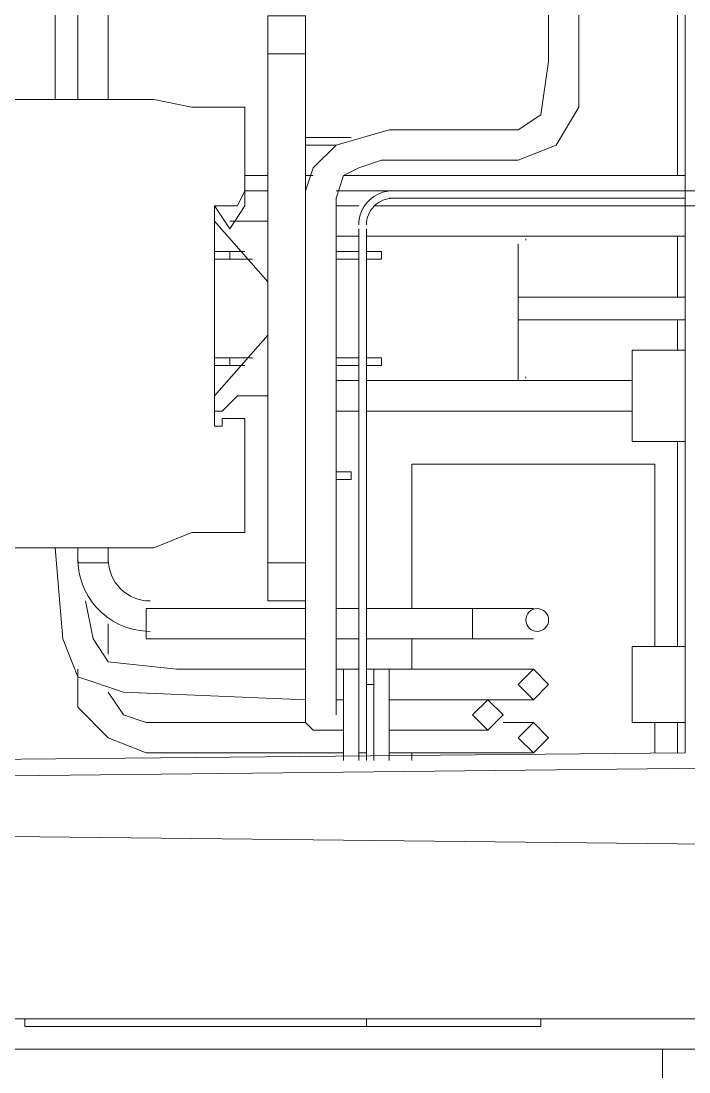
# Model space of a CAD drawing. Header units: millimetres. Extents: x 42 to 552, y 43 to 535.
# Drawn here: x 480.4389 to 480.5516, y 496.2602 to 496.4372 of the extents above; entities that cross this region are included whole.
import ezdxf

# ---------------------------------------------------------------- set-up
doc = ezdxf.new("R2010")
doc.units = ezdxf.units.MM
doc.header["$LTSCALE"] = 0.75
doc.header["$MEASUREMENT"] = 0
doc.layers.add('PDF_0', color=7, linetype='Continuous')

msp = doc.modelspace()

# ---------------------------------------------------------------- linework, layer by layer
at = {"layer": 'PDF_0', "lineweight": 18}
for points in [[(480.5547596479269, 496.4086226657665), (480.5509205719422, 496.4086226657665), (480.5509205719422, 496.7183081285278)], [(480.5278861160346, 496.5199558693211), (480.5278861160346, 496.4482931176079), (480.5278861160346, 496.4303774296794), (480.5266064240395, 496.4214195857152), (480.5227673480549, 496.4188602017256), (480.5189282720703, 496.4188602017256), (480.5010125841418, 496.4188602017256), (480.4920547401775, 496.4163008177358), (480.4882156641929, 496.4124617417511), (480.4869359721984, 496.4086226657665), (480.4869359721984, 496.3369599140532), (480.4869359721984, 496.3280020700889), (480.4869359721984, 496.3216036101145), (480.4869359721984, 496.3190442261249), (480.4882156641929, 496.3177645341299), (480.4894953561879, 496.3177645341299), (480.4933344321726, 496.3177645341299)], [(480.4920547401775, 496.3203239181197), (480.4920547401775, 496.3228833021095), (480.4920547401775, 496.3292817620837), (480.4920547401775, 496.3446380660224), (480.4920547401775, 496.3740709819048), (480.4920547401775, 496.4035038977869), (480.4920547401775, 496.4073429737715), (480.4933344321726, 496.4111820497563), (480.4958938161622, 496.4124617417511), (480.4997328921468, 496.4137414337459), (480.5150891960857, 496.4137414337459), (480.5227673480549, 496.4137414337459), (480.5291658080291, 496.4163008177358), (480.5330048840137, 496.4226992777102), (480.5330048840137, 496.4303774296794), (480.5330048840137, 496.4610900375566), (480.5330048840137, 496.5199558693211)], [(480.5496408799472, 496.4111820497563), (480.5496408799472, 496.5084386413672)], [(480.5214876560599, 496.4866838774543), (480.5138095040907, 496.4866838774543), (480.5061313521214, 496.4866838774543), (480.4894953561879, 496.4866838774543), (480.454943672326, 496.4866838774543), (480.4485452123517, 496.4828448014695), (480.4447061363671, 496.4751666495002), (480.4447061363671, 496.4585306535668), (480.4447061363671, 496.423978969705)], [(480.4485452123517, 496.4495728096027), (480.4485452123517, 496.423978969705)], [(480.4536639803314, 496.423978969705), (480.4536639803314, 496.4495728096027)], [(480.4805375122237, 496.4316571216744), (480.4805375122237, 496.4380555816487), (480.4869359721984, 496.4380555816487), (480.4869359721984, 496.4316571216744)], [(480.4869359721984, 496.4086226657665), (480.4869359721984, 496.4316571216744), (480.4805375122237, 496.4316571216744), (480.4805375122237, 496.3459177580172), (480.4869359721984, 496.3459177580172)], [(480.4946141241676, 496.4175805097306), (480.4869359721984, 496.4175805097306)], [(480.4920547401775, 496.4163008177358), (480.4869359721984, 496.4163008177358)], [(480.4946141241676, 496.4175805097306), (480.4946141241676, 496.4175805097306)], [(480.4766984362391, 496.4111820497563), (480.4805375122237, 496.4111820497563)], [(480.4869359721984, 496.4111820497563), (480.4882156641929, 496.4111820497563)], [(480.4933344321726, 496.4111820497563), (480.5509205719422, 496.4111820497563)], [(480.4715796682594, 496.4060632817767), (480.4741390522495, 496.4022242057921), (480.4766984362391, 496.4060632817767), (480.4766984362391, 496.4086226657665), (480.4805375122237, 496.4086226657665)], [(480.4869359721984, 496.4086226657665), (480.4869359721984, 496.4086226657665)], [(480.4920547401775, 496.4086226657665), (480.5509205719422, 496.4086226657665)], [(480.5534799559318, 496.2691362383244), (480.4127138364952, 496.2691362383244), (480.4127138364952, 496.264017470345), (480.3756027686436, 496.264017470345), (480.3756027686436, 496.2665768543346), (480.4101544525051, 496.2665768543346), (480.4101544525051, 496.2704159303192), (480.405035684526, 496.2704159303192), (480.405035684526, 496.2716956223143), (480.4152732204848, 496.2716956223143), (480.4152732204848, 496.3011285381964), (480.422951372454, 496.3024082301914), (480.422951372454, 496.3075269981708), (480.4152732204848, 496.3075269981708), (480.4152732204848, 496.3126457661505), (480.5509205719422, 496.3139254581453), (480.5509205719422, 496.4060632817767), (480.5547596479269, 496.4060632817767)], [(480.4920547401775, 496.4060632817767), (480.4958938161622, 496.4060632817767)], [(480.4984532001522, 496.4060632817767), (480.5509205719422, 496.4060632817767)], [(480.4715796682594, 496.4035038977869), (480.4805375122237, 496.3932663618278)], [(480.4715796682594, 496.4035038977869), (480.4715796682594, 496.4035038977869)], [(480.4754187442441, 496.4035038977869), (480.4805375122237, 496.4035038977869), (480.4754187442441, 496.4035038977869), (480.4741390522495, 496.4035038977869)], [(480.4920547401775, 496.4009445137971), (480.4958938161622, 496.4009445137971)], [(480.4971735081572, 496.4009445137971), (480.5509205719422, 496.4009445137971)], [(480.5227673480549, 496.3766303658944), (480.5227673480549, 496.3996648218023)], [(480.4741390522495, 496.3983851298075), (480.4741390522495, 496.3971054378125)], [(480.4920547401775, 496.3983851298075), (480.4958938161622, 496.3983851298075)], [(480.4958938161622, 496.3971054378125), (480.4920547401775, 496.3971054378125)], [(480.4971735081572, 496.3983851298075), (480.4997328921468, 496.3983851298075), (480.4997328921468, 496.3971054378125), (480.4971735081572, 496.3971054378125)], [(480.5509205719422, 496.3868679018536), (480.5496408799472, 496.3868679018536), (480.5227673480549, 496.3868679018536), (480.5227673480549, 496.390706977838), (480.5496408799472, 496.390706977838), (480.5509205719422, 496.390706977838)], [(480.4805375122237, 496.3843085178638), (480.4715796682594, 496.3740709819048)], [(480.5509205719422, 496.381749133874), (480.541962727978, 496.381749133874), (480.541962727978, 496.3663928299353), (480.5509205719422, 496.3663928299353)], [(480.4741390522495, 496.3804694418792), (480.4741390522495, 496.3791897498842)], [(480.4920547401775, 496.3804694418792), (480.4958938161622, 496.3804694418792)], [(480.4958938161622, 496.3791897498842), (480.4920547401775, 496.3791897498842)], [(480.4971735081572, 496.3804694418792), (480.4997328921468, 496.3804694418792), (480.4997328921468, 496.3791897498842), (480.4971735081572, 496.3791897498842)], [(480.4920547401775, 496.3766303658944), (480.4958938161622, 496.3766303658944)], [(480.4971735081572, 496.3766303658944), (480.541962727978, 496.3766303658944)], [(480.4715796682594, 496.3715115979149), (480.4728593602545, 496.3715115979149), (480.4754187442441, 496.3740709819048), (480.4805375122237, 496.3740709819048), (480.4754187442441, 496.3740709819048)], [(480.4715796682594, 496.3740709819048), (480.4715796682594, 496.3740709819048)], [(480.4920547401775, 496.3715115979149), (480.4958938161622, 496.3715115979149)], [(480.4971735081572, 496.3715115979149), (480.541962727978, 496.3715115979149)], [(480.5048516601264, 496.3625537539507), (480.5048516601264, 496.338239606048), (480.5048516601264, 496.3625537539507), (480.5458018039626, 496.3625537539507), (480.5458018039626, 496.3318411460735)], [(480.4920547401775, 496.3612740619559), (480.4946141241676, 496.3612740619559), (480.4946141241676, 496.3599943699609), (480.4920547401775, 496.3599943699609)], [(480.4447061363671, 496.348477142007), (480.4459858283617, 496.3331208380686), (480.4485452123517, 496.3267223780941), (480.456223364321, 496.3241629941043), (480.4869359721984, 496.3228833021095)], [(480.4485452123517, 496.348477142007), (480.4485452123517, 496.3459177580172)], [(480.4536639803314, 496.3459177580172), (480.4536639803314, 496.348477142007)], [(480.4805375122237, 496.3459177580172), (480.4805375122237, 496.3395192980428), (480.4869359721984, 496.3395192980428)], [(480.4869359721984, 496.3280020700889), (480.4651812082852, 496.3280020700889), (480.4536639803314, 496.3292817620837), (480.4511045963413, 496.3331208380686), (480.4498249043468, 496.3395192980428)], [(480.4869359721984, 496.338239606048), (480.4600624403056, 496.338239606048)], [(480.4958938161622, 496.338239606048), (480.4920547401775, 496.338239606048)], [(480.5253267320445, 496.338239606048), (480.5150891960857, 496.338239606048), (480.4971735081572, 496.338239606048)], [(480.4536639803314, 496.3305614540787), (480.4536639803314, 496.3318411460735), (480.4536639803314, 496.3344005300634), (480.4536639803314, 496.3356802220582)], [(480.4600624403056, 496.3331208380686), (480.4869359721984, 496.3331208380686)], [(480.4920547401775, 496.3331208380686), (480.4958938161622, 496.3331208380686)], [(480.4971735081572, 496.3331208380686), (480.5150891960857, 496.3331208380686), (480.5253267320445, 496.3331208380686)], [(480.5509205719422, 496.3318411460735), (480.541962727978, 496.3318411460735), (480.541962727978, 496.3190442261249), (480.5509205719422, 496.3190442261249)], [(480.4485452123517, 496.3280020700889), (480.4485452123517, 496.3216036101145), (480.4536639803314, 496.3164848421351), (480.4600624403056, 496.3139254581453), (480.4664609002798, 496.3139254581453), (480.4933344321726, 496.3139254581453)], [(480.4933344321726, 496.3126457661505), (480.4933344321726, 496.3280020700889), (480.4958938161622, 496.3280020700889), (480.4920547401775, 496.3280020700889)], [(480.5253267320445, 496.3280020700889), (480.5240470400495, 496.3280020700889), (480.5214876560599, 496.3280020700889), (480.5138095040907, 496.3280020700889), (480.4971735081572, 496.3280020700889)], [(480.5010125841418, 496.3126457661505), (480.5010125841418, 496.3280020700889), (480.4984532001522, 496.3280020700889), (480.4984532001522, 496.3126457661505)], [(480.4869359721984, 496.3190442261249), (480.4690202842698, 496.3190442261249), (480.4600624403056, 496.3190442261249), (480.456223364321, 496.3203239181197), (480.4536639803314, 496.3241629941043)], [(480.4984532001522, 496.3254426860993), (480.4971735081572, 496.3254426860993)], [(480.5176485800753, 496.3228833021095), (480.5163688880803, 496.3228833021095), (480.5112501201006, 496.3228833021095), (480.5010125841418, 496.3228833021095), (480.5163688880803, 496.3228833021095), (480.5227673480549, 496.3228833021095), (480.5253267320445, 496.3228833021095)], [(480.5048516601264, 496.3228833021095), (480.5048516601264, 496.3228833021095)], [(480.5048516601264, 496.3228833021095), (480.5048516601264, 496.3228833021095)], [(480.5253267320445, 496.3190442261249), (480.5240470400495, 496.3190442261249), (480.5202079640649, 496.3190442261249)], [(480.5458018039626, 496.3190442261249), (480.5458018039626, 496.3139254581453)], [(480.5010125841418, 496.3177645341299), (480.5112501201006, 496.3177645341299), (480.5163688880803, 496.3177645341299), (480.5176485800753, 496.3177645341299)], [(480.4958938161622, 496.3126457661505), (480.4958938161622, 496.3139254581453), (480.4971735081572, 496.3139254581453), (480.4971735081572, 496.3126457661505)], [(480.5010125841418, 496.3139254581453), (480.5163688880803, 496.3139254581453), (480.5227673480549, 496.3139254581453), (480.5253267320445, 496.3139254581453)], [(480.5547596479269, 496.3113660741554), (480.4370279843979, 496.3100863821606), (480.4370279843979, 496.2998488462016), (480.5547596479269, 496.2985691542066)], [(480.4395873683875, 496.2691362383244), (480.4395873683875, 496.2678565463294), (480.4971735081572, 496.2678565463294)], [(480.4971735081572, 496.2691362383244), (480.4971735081572, 496.2678565463294), (480.5266064240395, 496.2678565463294), (480.5266064240395, 496.2691362383244)], [(480.5534799559318, 496.264017470345), (480.4127138364952, 496.264017470345)], [(480.4152732204848, 496.264017470345), (480.5470814959576, 496.264017470345), (480.5470814959576, 496.2512205503962)]]:
    msp.add_lwpolyline(points, dxfattribs=at)
for points in [[(480.4754187442441, 496.4060632817767), (480.4766984362391, 496.4086226657665), (480.4766984362391, 496.4226992777102), (480.4677405922748, 496.4226992777102), (480.4613421323006, 496.423978969705), (480.4344686004079, 496.423978969705), (480.4344686004079, 496.4086226657665), (480.4127138364952, 496.4086226657665), (480.4127138364952, 496.3638334459457), (480.4344686004079, 496.3638334459457), (480.4344686004079, 496.348477142007), (480.4613421323006, 496.348477142007), (480.4677405922748, 496.3510365259968), (480.4766984362391, 496.3510365259968), (480.4766984362391, 496.3702319059201), (480.4728593602545, 496.3702319059201), (480.4728593602545, 496.3689522139251), (480.4715796682594, 496.3689522139251), (480.4715796682594, 496.4060632817767)], [(480.4766984362391, 496.3983851298075), (480.4754187442441, 496.3983851298075), (480.4741390522495, 496.3983851298075), (480.4715796682594, 496.3983851298075)], [(480.4715796682594, 496.3971054378125), (480.4741390522495, 496.3971054378125), (480.4754187442441, 496.3971054378125), (480.4766984362391, 496.3971054378125), (480.4779781282341, 496.3971054378125)], [(480.4779781282341, 496.3804694418792), (480.4766984362391, 496.3804694418792), (480.4754187442441, 496.3804694418792), (480.4741390522495, 496.3804694418792), (480.4715796682594, 496.3804694418792)], [(480.4715796682594, 496.3791897498842), (480.4741390522495, 496.3791897498842), (480.4754187442441, 496.3791897498842), (480.4766984362391, 496.3791897498842)], [(480.5048516601264, 496.3331208380686), (480.5048516601264, 496.3280020700889)], [(480.5253267320445, 496.3228833021095), (480.5227673480549, 496.3254426860993), (480.5253267320445, 496.3280020700889), (480.5278861160346, 496.3254426860993)], [(480.4933344321726, 496.3228833021095), (480.4920547401775, 496.3228833021095)], [(480.5176485800753, 496.3177645341299), (480.5150891960857, 496.3203239181197), (480.5176485800753, 496.3228833021095), (480.5202079640649, 496.3203239181197)], [(480.5253267320445, 496.3139254581453), (480.5227673480549, 496.3164848421351), (480.5253267320445, 496.3190442261249), (480.5278861160346, 496.3164848421351)], [(480.5048516601264, 496.3139254581453), (480.5048516601264, 496.3126457661505)]]:
    msp.add_lwpolyline(points, close=True, dxfattribs=at)
at = {"layer": 'PDF_0', "color": 5, "lineweight": 18}
for points in [[(480.5016524301391, 496.4086226657665, 0.4141666666058447), (480.4958938161622, 496.4028640517896, -0.4141666666058447)], [(480.5016524301391, 496.4073429737715, 0.4142142857745866), (480.4971735081572, 496.4028640517896, -0.4142142857745866)]]:
    msp.add_lwpolyline(points, format="xyb", close=True, dxfattribs=at)
for points in [[(480.5010125841418, 496.4060632817767), (480.5509205719422, 496.4060632817767), (480.5509205719422, 496.4086226657665), (480.5010125841418, 496.4086226657665)], [(480.5010125841418, 496.4073429737715), (480.5509205719422, 496.4073429737715), (480.5010125841418, 496.4073429737715)]]:
    msp.add_lwpolyline(points, dxfattribs=at)
for points in [[(480.4958938161622, 496.3139254581453), (480.4958938161622, 496.4022242057921)], [(480.4971735081572, 496.3139254581453), (480.4971735081572, 496.4022242057921)]]:
    msp.add_lwpolyline(points, close=True, dxfattribs=at)
at = {"layer": 'PDF_0', "color": 8, "lineweight": 18, "true_color": 0x808080}
for points in [[(480.5496408799472, 496.390706977838), (480.5496408799472, 496.4009445137971)], [(480.5496408799472, 496.381749133874), (480.5496408799472, 496.3868679018536)], [(480.5496408799472, 496.3318411460735), (480.5496408799472, 496.3663928299353)], [(480.4485452123517, 496.3459177580172), (480.4536639803314, 496.3459177580172)], [(480.4600624403056, 496.3331208380686), (480.4600624403056, 496.338239606048)], [(480.5150891960857, 496.3331208380686), (480.5150891960857, 496.338239606048)], [(480.5496408799472, 496.3139254581453), (480.5496408799472, 496.3190442261249)]]:
    msp.add_lwpolyline(points, dxfattribs=at)
at = {"layer": 'PDF_0', "lineweight": 18}
msp.add_circle((480.5259672781622, 496.3363193679364), 0.001920238239221879, dxfattribs=at)
for centre, radius, start, end in [((480.5206519162884, 496.4003057818119), 0.003395123869674286, 359.985519232134, 3.854101461743765), ((480.5210562773418, 496.3772623467188), 0.002990773050147614, 355.5618007569093, 0.1506773442517964), ((480.460701803192, 496.3465571209036), 0.01215659085003537, 179.9977230275294, 270.0022769719496), ((480.4607015755155, 496.3465568932271), 0.007037595220085911, 179.994213203612, 270.0057867966485)]:
    msp.add_arc(centre, radius, start, end, dxfattribs=at)

doc.saveas('drawing.dxf')
